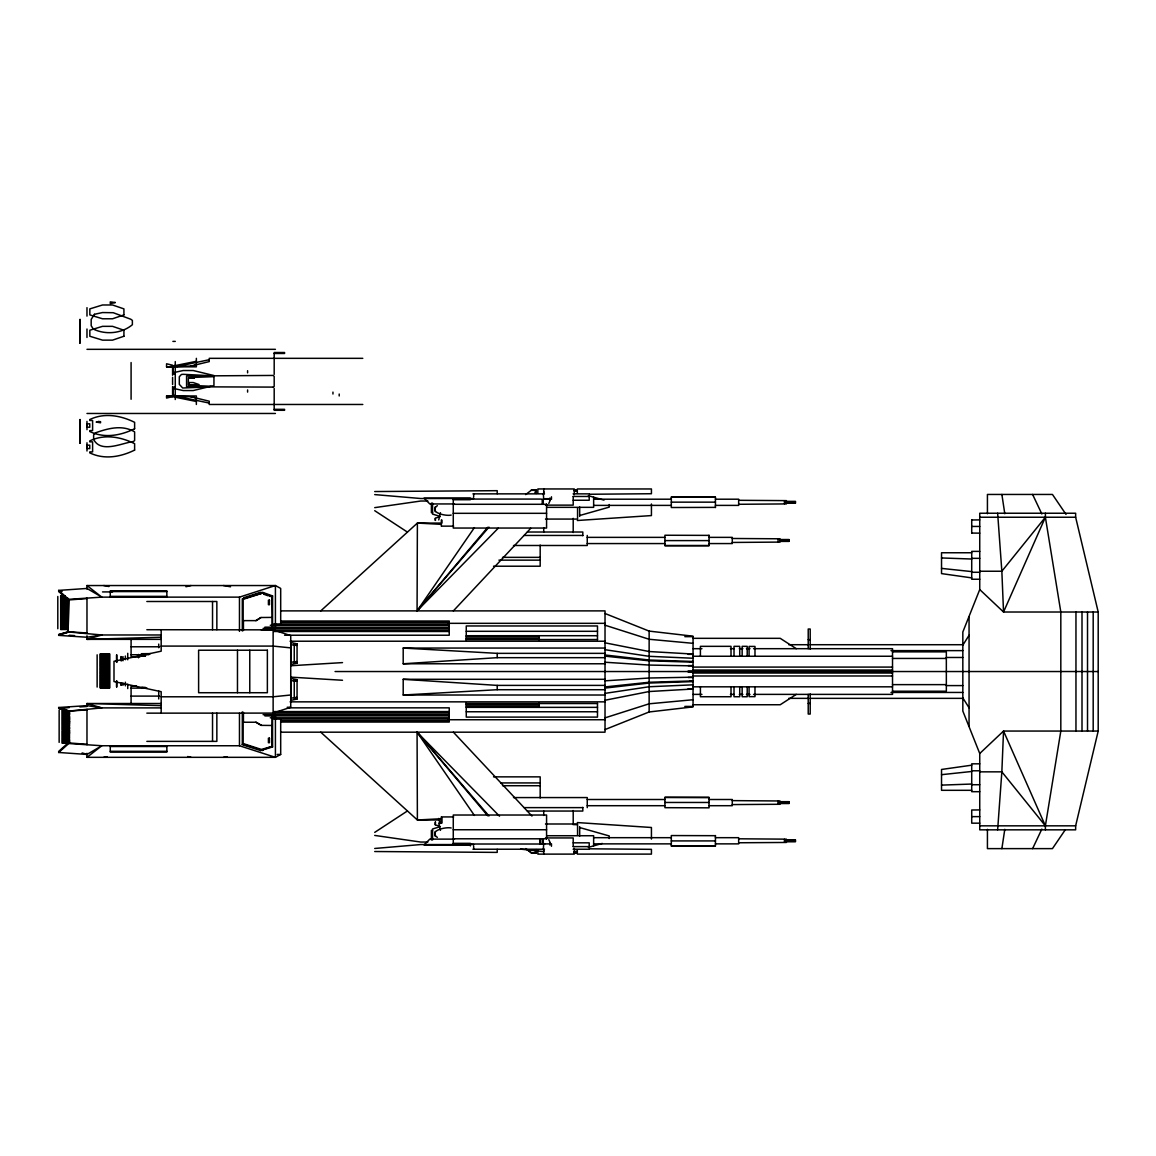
<?xml version="1.0" encoding="UTF-8"?>
<svg xmlns="http://www.w3.org/2000/svg" width="1156" height="1156" viewBox="0 0 1156 1156"><rect width="100%" height="100%" fill="white"/><g stroke="black" fill="none" stroke-linecap="round" stroke-linejoin="round"><path stroke-width="1.5" d="M498.279 528.176L417.07 610.888L417.388 523.076L440.104 523.076M451.172 515.07C445.999 516.414 427.98 512.426 437.373 505.649M435.248 511.675L435.277 506.733M435.248 520.345L435.364 518.177L440.017 516.66M440.017 826.41L435.321 824.849L435.509 822.075M437.373 837.421C427.98 830.644 445.999 826.656 451.172 827.999M435.248 836.453L435.263 831.453M1001.876 848.62L1004.795 829.329M1075.644 825.832L1098.2 731.054L1098.2 612.015L1075.644 517.238L1075.644 513.235L979.739 513.235L979.739 589.56L962.832 632L962.832 711.07L979.739 753.51L979.739 829.835L1075.644 829.835L1075.644 825.832L979.739 825.832M440.465 512.715L438.731 519.94M534.852 492.991L535.979 490.202M548.797 503.452L550.285 500.172M1032.611 848.62L1041.845 829.083M962.832 645.178L969.06 635.28M1065.052 830.095L1052.451 848.62L987.426 848.62L987.426 829.329M488.959 527.136L417.07 610.888L474.408 527.627M417.07 610.888L487.76 527.295M453.369 610.888L530.72 528.321M979.739 753.51L1003.538 731.054L1098.2 731.054M320.747 610.888L417.388 523.076L440.248 524.289M86.975 744.305L68.146 742.875L58.681 751.414L58.681 752.484L68.753 743.525L101.829 745.75L239.465 745.75L275.417 757.325L280.691 754.449L280.691 718.844M86.975 753.279L86.975 757.325L101.829 745.75L86.975 754.435L58.681 752.484M525.633 494.595L531.399 490.202M374.717 832.378L407.374 811.006M796.267 694.38L780.228 704.741L693.051 704.741M255.837 620.628L260.981 617.506L272.108 617.405L272.108 629.052M169.6 366.727L196.361 361.308M176.94 366.495L209.25 359.718M190.885 366.033L209.25 361.597L209.25 358.331L362.796 358.331M196.361 364.487L193.124 365.961L166.565 366.828L166.565 363.779L172.591 365.224L172.591 375.238M441.332 821.974L438.731 823.13L440.465 830.355M86.975 705.637L86.975 703.513L101.829 707.891L68.146 711.157L58.681 708.281L58.681 707.501L86.975 705.637L101.829 707.891L160.814 707.891M605.022 729.566L649.137 711.966L693.051 706.88L693.051 636.19L649.137 631.104L605.022 613.504M262.137 749.247L271.776 746.473L272.108 715.492M242.023 744.565L260.62 750.547L271.776 746.473M260.62 750.547L272.57 746.935L272.57 715.188M86.975 632.997L68.146 631.725L58.681 634.586L58.681 635.366L68.753 631.985L101.829 634.976L160.814 634.976M273.134 629.847L290.734 635.612L290.734 707.27L273.134 713.021L273.134 629.847L146.841 629.717M86.975 598.577L68.146 599.993L58.681 591.467L58.681 590.398L68.753 599.343L68.146 631.725L68.753 599.343L101.829 597.132L239.465 597.132L275.417 585.543L280.691 588.418L280.691 624.023M243.714 597.768L260.62 592.32L271.776 596.409L272.108 617.405M242.746 598.822L262.571 593.071L243.107 599.343L243.107 620.628L256.17 620.628L260.981 617.506M605.022 717.862L649.137 703.802L693.051 699.741M439.872 826.728L432.561 828.982L432.561 840.007M175.264 365.383L172.894 366.105L172.894 373.619L175.264 374.342M175.264 386.74L172.894 387.462L172.894 394.976L175.264 395.699M579.676 515.518L609.198 507.137L609.198 504.551M588.361 847.377L602.247 843.432M58.681 634.586L68.753 631.985M185.957 586.728L191.029 585.543M297.063 663.139L291.081 664.454L291.081 642.548L297.063 643.863L297.063 663.139L294.245 663.139M297.063 699.019L291.081 700.334L291.081 678.428L297.063 679.728L297.063 699.019L294.245 699.019M172.894 372.767L183.212 370.527L193.211 370.527L213.947 375.541L213.947 385.555L193.211 390.555L183.212 390.555L172.894 388.315M605.022 700.247L649.137 691.534L693.051 689.019M103.751 757.325L107.205 756.674M223.484 757.325L227.01 756.703M605.022 693.369L649.137 686.751L693.051 684.829M374.717 507.643L420.726 501.025L427.85 501.025M971.719 765.185L941.533 769.462L941.533 790.314L971.719 790.314M605.022 688.08L649.137 683.052L693.051 681.606M605.022 686.924L649.137 682.257L693.051 680.913M941.533 774.679L971.719 771.471M290.734 695.002L273.134 696.793L161.175 696.793M291.081 662.215L297.063 661.665L294.245 661.665L294.245 645.323L297.063 645.323L291.081 644.788M291.081 698.094L297.063 697.545L294.245 697.545L294.245 681.202L297.063 681.202L291.081 680.653M374.717 848.475L420.726 844.559L473.671 844.559M58.681 590.398L86.975 588.447L101.829 597.132L86.975 585.543L86.975 589.141M577.321 520.503L651.435 515.576L651.435 504.002M86.975 709.871L68.146 711.157L68.753 743.525L68.753 710.897L58.681 707.501M58.681 591.467L62.207 591.222M605.022 648.054L403.198 648.054L403.198 663.775L497.21 657.677L605.022 657.677M69.288 707.602L58.681 708.281L68.753 710.897M79.894 706.923L86.975 706.475M605.022 680.826L649.137 678.008L693.051 677.199M290.763 665.74L342.508 662.605M605.022 679.295L403.198 679.295L403.198 695.016L497.21 689.713L605.022 689.713M213.947 376.654L188.37 377.593L188.284 385.28L211.028 386.263M440.248 818.78L417.388 819.994L320.747 732.182M208.167 386.942L182.706 388.011L179.31 384.341L179.31 376.74L181.434 374.457L183.212 374.313L213.947 375.888M941.533 785.112L971.719 784.043M160.525 637.245L86.975 639.355L86.975 635.771M374.717 491.546L497.21 490.679L497.21 493.728M589.661 494.262L651.435 493.728L651.435 488.959L577.321 488.959M738.655 504.291L786.369 503.915L786.369 500.62L738.655 500.302M732.268 542.453L779.982 542.092L779.982 538.797L732.268 538.479M732.268 804.59L779.982 804.273L779.982 800.978L732.268 800.617M738.655 842.767L786.369 842.449L786.369 839.155L738.655 838.794M172.894 341.396L175.264 341.396M86.975 349.329L275.417 349.329M274.189 353.476L284.564 353.476L284.564 352.508L274.189 352.508L274.189 374.414M166.565 366.828L196.361 366.828L196.361 358.331M172.591 386.581L172.591 396.595L166.565 398.054L166.565 395.973L196.361 395.973L196.361 404.47M362.796 404.47L209.25 404.47L209.25 401.204L190.885 396.768M274.189 409.325L284.564 409.325L284.564 410.293L274.189 410.293L274.189 388.387M86.975 413.472L275.417 413.472M537.829 488.945L574.286 488.959L574.286 494.725M531.355 490.043L536.196 490.043M574.286 489.971L577.321 489.971L577.321 493.381M531.399 490.317L536.196 490.317M574.286 490.433L577.321 490.433M574.286 491.155L577.321 491.155M543.725 491.502L543.725 492.774M472.949 493.858L544.49 493.858M573.116 493.858L589.213 493.858L589.213 500.245L573.203 500.245M573.217 496.459L589.213 496.459M671.318 497.21L715.434 497.21M473.671 498.511L420.726 498.511L374.717 494.595M545.271 498.698L549.924 498.698M541.181 499.074L453.268 499.074L453.268 528.046L546.571 528.046L546.571 504.117M550.285 499.175L543.262 499.175L543.262 502.455L542.222 502.455L542.222 499.175M593.635 499.204L671.318 499.204M715.434 499.204L738.655 499.204L738.655 505.389L715.434 505.389M453.268 499.724L470.333 499.724L470.333 498.135L424.064 498.135L429.801 503.944L454.467 503.944M786.037 501.372L795.444 501.372L795.444 503.221L786.037 503.221M786.037 501.762L795.444 501.762M671.318 502.152L715.434 502.152M786.037 502.831L795.444 502.831M542.222 503.452L543.262 503.452M453.268 504.291L546.571 504.291M545.459 505.129L573.203 505.129L573.203 496.459M593.635 505.389L671.318 505.389M546.99 507.34L593.635 507.34L593.635 497.253M715.434 507.383L671.318 507.513L671.318 497.08L715.434 497.08L715.434 507.513M432.561 512.643L431.39 512.643L431.39 503.062M453.268 513.322L546.571 513.322M979.739 517.238L1075.644 517.238M545.502 519.073L577.567 519.073L577.567 508.048M971.719 519.983L979.739 519.897M441.332 526.139L453.672 526.139M971.719 526.442L979.739 526.442M527.367 532.02L582.812 532.02L582.812 535.734M971.719 533.06L979.739 533.147M524.145 535.445L582.812 535.445M709.047 535.387L664.931 535.242L664.931 545.69L709.047 545.69L709.047 535.242M587.248 537.367L664.931 537.367M709.047 537.367L732.268 537.367L732.268 543.566L709.047 543.566M779.65 539.534L789.057 539.534L789.057 541.398L779.65 541.398M779.65 539.924L789.057 539.924M664.931 540.603L709.047 540.603M779.65 541.008L789.057 541.008M587.248 543.566L664.931 543.566M513.495 545.488L587.248 545.502L587.248 535.43M664.931 545.545L709.047 545.545M979.739 551.383L971.719 551.383L971.719 579.243L979.739 579.243M971.719 552.756L941.533 552.756L941.533 573.607L971.719 577.884M502.499 557.351L540.184 557.351M971.719 558.348L979.739 558.348M498.915 560.14L540.184 560.14M493.525 566.209L540.184 566.209L540.184 545.097M979.739 571.237L1001.847 571.237L1045.385 517.238L1045.385 513.235M971.719 572.278L979.739 572.278M86.975 585.543L275.417 585.543L275.417 628.604M110.268 591.569L166.854 591.569M102.523 591.915L112.537 591.915M64.75 595.759L61.311 595.759L61.311 601.004L68.175 601.004M61.311 595.976L64.75 595.976M270.591 595.947L272.57 595.947L272.57 627.694M61.311 596.279L64.75 596.279M110.268 596.366L166.854 596.366M269.796 596.409L271.776 596.409M61.311 596.698L64.75 596.756M61.311 597.045L64.75 597.045M61.311 597.19L64.75 597.19M61.311 597.797L66.456 597.797M61.311 598.418L68.175 598.418M61.311 599.155L68.175 599.155M61.311 599.704L68.175 599.704M61.311 599.877L68.175 599.877M61.311 600.166L68.175 600.166M61.311 600.715L68.175 600.715M68.175 601.496L61.311 601.496L61.311 602.348L68.175 602.348M146.841 601.496L216.851 601.496L216.851 629.717M68.175 602.84L61.311 602.84L61.311 611.683L68.175 611.683M61.311 603.129L68.175 603.129M61.311 603.952L68.175 603.952M61.311 604.126L68.175 604.126M61.311 604.689L68.175 604.689M61.311 604.877L68.175 604.877M61.311 605.267L68.175 605.267M61.311 605.426L68.175 605.426M61.311 605.874L68.175 605.874M61.311 606.047L68.175 606.178M61.311 606.611L68.175 606.654L61.311 606.799M61.311 607.131L68.175 607.131M61.311 607.565L68.175 607.565M61.311 607.854L68.175 607.868M61.311 608.648L68.175 608.648M61.311 609.096L68.175 609.096M61.311 609.255L68.175 609.255M61.311 609.645L68.175 609.833M61.311 610.556L68.175 610.382M61.311 610.845L68.175 610.845M280.995 610.888L605.022 610.888L605.022 732.182L280.995 732.182M61.311 611.394L68.175 611.394M1098.2 612.015L1003.538 612.015L979.739 589.56M68.175 612.174L61.311 612.174L61.311 613.027L68.175 613.027M68.175 613.518L61.311 613.518L61.311 622.347L68.175 622.347M61.311 613.807L68.175 613.807M61.311 614.356L68.175 614.356M61.311 614.631L68.175 614.631M61.311 614.804L68.175 614.804M61.311 615.368L68.175 615.368M61.311 615.556L68.175 615.556M61.311 616.105L68.175 616.105M61.311 616.726L68.175 616.726M61.311 617.001L68.175 617.001M61.311 617.333L68.175 617.333M61.311 617.636L68.175 617.81M61.311 618.055L68.175 618.055M61.311 618.402L68.175 618.532M61.311 618.59L68.175 618.59M61.311 619.024L68.175 619.024M61.311 619.139L68.175 619.139M61.311 619.327L68.175 619.327M61.311 619.934L68.175 619.775M61.311 620.324L68.175 620.324M61.311 620.512L68.175 620.512M61.311 621.061L68.175 621.061M280.995 621.018L449.25 621.018L449.25 635.222L284.578 635.222M61.311 621.234L68.175 621.234M61.311 621.523L68.175 621.523M61.311 622.072L68.175 622.072M280.995 622.318L449.25 622.318M68.175 622.853L61.311 622.853L61.311 623.705L68.175 623.705M448.456 623.33L605.022 623.33M273.842 623.965L449.25 623.965M68.175 624.197L61.311 624.197L61.311 629.543L68.175 629.442M61.311 624.486L68.175 624.486M61.311 625.02L68.175 625.02M270.258 625.266L449.25 625.266M61.311 625.309L68.175 625.309M61.311 626.046L68.175 626.046M61.311 626.783L68.175 626.783M264.883 627.173L449.25 627.173M61.311 627.405L68.175 627.405M61.311 628.011L68.175 628.011M68.175 628.373L61.311 628.373L68.175 628.488M263.091 628.387L449.25 628.387M61.311 628.922L68.175 628.922M61.311 629.225L68.175 629.225M261.299 630.049L449.25 630.049M466.258 631.306L597.493 631.306M273.842 631.494L449.25 631.494M466.258 635.713L597.493 635.713M466.258 636.335L539.26 636.335L539.26 640.395M684.814 636.653L693.051 636.653M466.258 637.982L539.26 637.982M693.051 638.329L780.228 638.329L796.267 648.689M466.258 638.748L539.26 638.748M161.074 639.355L86.975 639.355L101.829 634.976L86.975 637.245L58.681 635.366M466.258 639.543L597.493 639.543M808.217 639.673L810.197 639.673M290.098 641.219L605.022 641.219M294.245 643.863L297.063 643.863M788.739 644.716L808.42 644.716M810.197 644.716L962.832 644.716M161.175 646.088L273.134 646.088L290.734 647.88M131.09 646.782L159.47 646.782M693.051 648.689L701.938 648.689M730.419 648.689L733.973 648.689M739.32 648.689L742.875 648.689M746.429 648.689L749.998 648.689M753.553 648.689L892.519 648.689L892.519 694.38L753.553 694.38M891.001 650.626L962.832 650.626M892.519 651.854L946.345 651.854L946.345 691.216L892.519 691.216M403.198 648.054L497.21 653.357L605.022 653.357M145.439 655.943L142 655.943L142 653.732L150.569 653.631M142 653.732L148.864 653.732M142 653.964L148.864 653.964M100.644 654.325L109.213 654.325M142 654.253L148.864 654.253M688.109 654.339L693.051 654.339M100.644 654.628L109.213 654.628M131.09 654.744L141.726 654.744M142 654.686L148.864 654.686M100.644 655.062L109.213 655.062M142 655.163L145.439 655.163M100.644 655.539L109.213 655.582M142 655.77L145.439 655.77M100.644 656.016L109.213 656.016M100.644 656.146L109.213 656.319M693.051 656.247L892.519 656.247M100.644 656.767L109.213 656.767M100.644 656.926L109.213 656.926M139.948 656.868L131.09 656.868L131.09 639.355M100.644 657.316L109.213 657.316M100.644 657.504L109.213 657.504M946.345 657.475L962.832 657.475M100.644 658.067L109.213 658.241M100.644 658.515L109.213 658.515M892.519 658.443L946.345 658.443M100.644 659.065L109.213 659.065M100.644 661.478L109.213 661.478M689.756 661.882L693.051 661.752M100.644 662.027L109.213 662.027M100.644 662.316L109.213 662.316M100.644 662.489L109.213 662.489M100.644 663.038L109.213 663.038M100.644 663.775L109.213 663.775L109.213 661.189L100.644 661.189L100.644 666.824L109.213 666.824L109.213 664.397L100.644 664.397M403.198 663.775L605.022 663.775M100.644 665.003L109.213 665.003M100.644 665.495L109.213 665.365M688.109 665.596L693.051 665.596M100.644 665.914L109.213 665.914M100.644 666.217L109.213 666.217M693.051 667.084L892.519 667.084M100.644 667.995L109.213 667.995M100.644 668.182L109.213 668.182M100.644 668.746L109.213 668.746M100.644 668.905L109.213 668.905M100.644 669.743L109.213 669.743M693.051 670.047L892.519 670.047M688.109 671.072L693.051 671.072M335.081 671.535L1098.2 671.535M688.109 671.997L693.051 671.997M100.644 672.156L109.213 672.156M100.644 672.705L109.213 672.705M100.644 673.153L109.213 672.98M693.051 673.023L892.519 673.023M100.644 673.717L109.213 673.717M100.644 675.35L109.213 675.35M100.644 675.465L109.213 675.465M100.644 675.682L109.213 675.682M100.644 675.985L109.213 675.985M693.051 675.985L892.519 675.985M100.644 676.405L109.213 676.405M100.644 677.503L109.213 677.503M688.109 677.474L693.051 677.474M100.644 678.124L109.213 678.124M100.644 678.861L109.213 678.861M100.644 679.41L109.213 679.41M100.644 679.584L109.213 679.584M100.644 679.873L109.213 679.873M294.245 679.728L297.063 679.728M100.644 680.422L109.213 680.422M689.756 681.187L693.051 681.317M100.644 682.835L109.213 682.835M100.644 683.658L109.213 683.658M100.644 683.832L109.213 683.832M100.644 684.395L109.213 684.395M100.644 684.583L109.213 684.583M892.519 684.627L946.345 684.627M100.644 684.973L109.213 684.973M100.644 685.132L109.213 685.132M403.198 679.295L497.21 685.392L605.022 685.392M100.644 685.58L109.213 685.58M946.345 685.595L962.832 685.595M100.644 685.754L109.213 685.884M136.408 685.999L131.09 685.999L131.09 703.513M100.644 686.317L109.213 686.361M100.644 686.505L109.213 686.505M100.644 686.837L109.213 686.837M693.051 686.823L892.519 686.823M100.644 687.271L109.213 687.271M100.644 687.574L109.213 687.574M145.439 687.43L142 687.199M131.09 688.123L147.058 688.123M688.109 688.73L693.051 688.73M891.001 692.444L962.832 692.444M693.051 694.38L701.938 694.38M730.419 694.38L733.973 694.38M739.32 694.38L742.875 694.38M746.429 694.38L749.998 694.38M403.198 695.016L605.022 695.016M131.09 696.1L159.47 696.1M788.739 698.354L808.42 698.354M810.197 698.354L962.832 698.354M290.098 701.851L605.022 701.851M161.074 703.513L86.975 703.513L160.525 705.622M466.258 703.527L597.493 703.527M808.217 703.397L810.197 703.397M466.258 704.322L539.26 704.322M466.258 705.088L539.26 705.088M684.814 706.417L693.051 706.417M466.258 706.735L539.26 706.735L539.26 702.675M287.208 707.27L290.734 707.27M466.258 707.356L597.493 707.356M288.147 707.848L449.25 707.848L449.25 722.052L280.995 722.052M62.67 709.625L66.094 709.625M66.094 709.929L62.67 709.929L62.67 714.639L69.519 714.639M62.67 710.348L66.094 710.348M62.67 710.824L69.519 710.824M62.67 711.431L69.519 711.431M62.67 711.619L69.519 711.619M273.842 711.576L449.25 711.576M466.258 711.764L597.493 711.764M62.67 712.226L69.519 712.067M62.67 712.616L69.519 712.616M62.67 712.804L69.519 712.804M146.841 713.151L449.25 713.021M62.67 713.353L69.519 713.353M62.67 713.527L69.519 713.527M62.67 713.816L69.519 713.816M62.67 714.365L69.519 714.365M263.091 714.683L449.25 714.683M69.519 715.145L62.67 715.145L62.67 715.998L69.519 715.998M264.883 715.911L449.25 715.911M69.519 716.489L62.67 716.489L62.67 725.318L69.519 725.318M62.67 716.778L69.519 716.778M62.67 717.312L69.519 717.312M62.67 717.601L69.519 717.601M62.67 717.775L69.519 717.775M270.258 717.804L449.25 717.804M62.67 718.338L69.519 718.338M62.67 718.526L69.519 718.526M62.67 718.916L69.519 718.916M62.67 719.075L69.519 719.075M273.842 719.104L449.25 719.104M448.456 719.74L605.022 719.74M62.67 720.304L69.519 720.304M62.67 720.78L69.519 720.78M280.995 720.752L449.25 720.752M62.67 721.026L69.519 721.026M62.67 721.214L69.519 721.214M62.67 721.517L69.519 721.517M62.67 721.734L69.519 721.734M62.67 721.994L69.519 721.994M62.67 722.11L69.519 722.283M62.67 722.731L69.519 722.731M62.67 722.89L69.519 722.89M62.67 723.295L69.519 723.295M62.67 723.483L69.519 723.483M62.67 724.205L69.519 724.032M62.67 724.494L69.519 724.494M62.67 725.043L69.519 725.043M255.837 722.24L261.314 725.361L256.17 722.24L243.107 722.24L243.107 743.539L262.571 749.811L260.606 749.811M69.519 725.809L62.67 725.809L62.67 726.676L69.519 726.676M69.519 727.167L62.67 727.167L62.67 729.754L69.519 729.754M62.67 727.456L69.519 727.456M62.67 727.991L69.519 727.991M62.67 728.28L69.519 728.28M62.67 728.453L69.519 728.453M62.67 729.003L69.519 729.003M69.519 730.375L62.67 730.982L69.519 730.982M62.67 730.65L69.519 730.751M69.519 731.271L62.67 731.271L62.67 735.996L69.519 735.996M62.67 731.705L69.519 731.705M62.67 732.182L69.519 732.182M62.67 732.658L69.519 732.658M62.67 732.788L69.519 732.788M62.67 732.962L69.519 732.962M62.67 733.41L69.519 733.41M62.67 733.973L69.519 733.973M62.67 734.161L69.519 734.161M62.67 734.884L69.519 734.884M62.67 735.707L69.519 735.707M69.519 736.488L62.67 736.488L62.67 737.355L69.519 737.355M69.519 737.846L62.67 737.846L62.67 743.091L67.814 743.091M62.67 738.135L69.519 738.135M62.67 738.959L69.519 738.959M62.67 739.681L69.519 739.681M62.67 739.869L69.519 739.869M62.67 740.432L69.519 740.432M62.67 740.88L69.519 740.88M146.841 741.372L216.851 741.372L216.851 713.151M62.67 741.661L69.519 741.661M62.67 742.138L69.519 742.138M62.67 742.571L69.519 742.571M62.67 742.875L69.519 742.875M110.268 746.501L166.854 746.501M270.591 746.935L272.57 746.935M110.268 751.299L166.854 751.299M277.18 754.449L280.691 754.449M86.975 757.325L275.417 757.325L275.417 714.278M979.739 763.827L971.719 763.827L971.719 791.687L979.739 791.687M971.719 770.792L979.739 770.792M979.739 771.847L1001.847 771.847L1045.385 825.832L1045.385 829.835M493.525 776.861L540.184 776.861L540.184 797.972M500.707 782.93L540.184 782.93M971.719 784.722L979.739 784.722M502.499 785.719L540.184 785.719M664.931 797.38L709.047 797.38L709.047 807.827L664.931 807.683L664.931 797.38L709.047 797.524M513.495 797.582L587.248 797.568L587.248 807.639M587.248 799.504L664.931 799.504M709.047 799.504L732.268 799.504L732.268 805.703L709.047 805.703M778.075 801.672L789.057 801.672L789.057 803.536L779.65 803.536M779.65 802.062L789.057 802.062M664.931 802.466L709.047 802.466M779.65 803.145L789.057 803.145M587.248 805.703L664.931 805.703M524.145 807.625L582.812 807.625M979.739 809.923L971.719 810.009L971.719 823.173L979.739 823.173M527.367 811.05L582.812 811.05L582.812 807.336M971.719 816.627L979.739 816.627M441.332 816.931L453.672 816.931M440.104 819.994L417.388 819.994L417.07 732.182L499.522 816.179M545.502 823.997L577.567 823.997L577.567 835.022M574.286 824.633L577.321 824.633M453.268 829.748L546.571 829.748M432.561 830.427L431.39 830.427L431.39 840.007M546.99 835.73L593.635 835.73L593.635 845.816M715.434 835.687L671.318 835.557L671.318 846.004L715.434 846.004L715.434 835.557M593.635 837.681L671.318 837.681M715.434 837.681L738.655 837.681L738.655 843.866L715.434 843.866M545.459 837.941L573.203 837.941L573.203 846.611M453.268 838.794L546.571 838.794M454.467 839.126L429.801 839.126L424.064 844.935L470.333 844.935M542.222 839.617L543.262 839.617M786.037 839.848L795.444 839.848L795.444 841.713L786.037 841.713M786.037 840.239L795.444 840.239M671.318 840.918L715.434 840.918M786.037 841.322L795.444 841.322M427.85 842.045L420.726 842.045L374.717 835.427M573.203 842.825L589.213 842.825L589.213 849.227L573.116 849.227M453.268 843.345L470.333 843.345L470.333 845.932M550.285 843.894L543.262 843.894L543.262 840.614L542.222 840.614L542.222 843.894M593.635 843.866L671.318 843.866M544.779 844.01L453.268 844.01L453.268 815.023L546.571 815.023L546.571 838.953M671.318 845.86L715.434 845.86M573.217 846.611L589.213 846.611M472.949 849.227L544.49 849.227M543.725 850.296L543.725 851.567M574.286 851.437L577.321 851.437M574.286 851.914L577.321 851.914M536.196 852.752L531.399 852.752L527.078 849.544M574.286 852.637L577.321 852.637M531.355 853.027L536.196 853.027M574.286 853.114L577.321 853.114L577.321 849.689M537.829 854.125L574.286 854.111L574.286 848.36M577.321 854.111L651.435 854.111L651.435 849.342L589.661 848.807M260.981 725.361L272.108 725.477M693.051 665.87L649.137 665.061L605.022 662.244M374.717 851.524L497.21 852.391L497.21 849.342M693.051 662.157L649.137 660.813L605.022 656.146M166.565 395.973L193.124 396.84L196.361 398.314M693.051 661.463L649.137 660.018L605.022 654.99M941.533 557.958L971.719 559.027M693.051 658.241L649.137 656.319L605.022 649.701M693.051 654.05L649.137 651.536L605.022 642.823M290.763 677.141L342.508 680.263M69.288 635.265L74.591 635.612M577.321 822.566L651.435 827.494L651.435 839.068M693.051 643.328L649.137 639.268L605.022 625.208M941.533 568.391L971.719 571.599M520.634 849.14L543.334 851.567M223.484 585.543L230.535 586.786M103.751 585.543L108.939 586.525M209.25 403.083L176.94 396.306M196.361 401.493L169.6 396.075M187.648 756.53L191.029 757.325M82.105 752.946L85.298 753.842M588.361 495.693L603.996 500.129M579.676 827.552L609.198 835.933L609.198 838.519M439.872 516.342L432.561 514.088L432.561 503.062M262.6 750.547L242.312 744.016L242.312 711.85M272.57 595.947L262.6 592.32L242.312 598.851L242.312 631.032M263.669 594.184L268.264 595.846M374.717 510.692L407.374 532.063M525.633 848.591L531.399 852.868M453.369 732.182L531.948 816.064M474.408 815.442L417.07 732.182L488.959 815.934M417.07 732.182L487.76 815.775M1066.02 514.391L1052.451 494.45L987.426 494.45L987.426 513.741M962.832 697.906L969.06 707.79M1032.611 494.45L1041.845 513.986M548.797 839.617L550.285 842.897M534.852 850.079L535.979 852.868M435.263 518.466L435.509 520.417M438.731 818.448L440.031 823.607M539.664 839.314L540.329 842.897M539.664 840.398L540.387 844.299M1001.876 494.45L1004.795 513.741M1093.186 612.015L1093.186 731.054M1087.521 612.015L1087.521 731.054M1082.002 612.015L1082.002 731.054M1075.961 612.015L1075.961 731.054M997.642 513.235L1001.847 571.237L1003.538 612.015L1045.385 517.238L1060.818 612.015L1060.818 731.054L1045.385 825.832L1003.538 731.054L1001.847 771.847L997.642 829.835M971.719 519.897L971.719 533.147M969.06 617.174L969.06 725.896M810.197 649.152L810.197 629.023L808.217 629.023L808.217 648.689M810.197 693.918L810.197 714.047L808.217 714.047L808.217 694.38M784.462 500.866L784.462 503.727M784.462 839.343L784.462 842.204M778.075 539.028L778.075 541.889M778.075 801.18L778.075 804.027M754.984 656.247L754.984 646.435L749.074 646.435L749.074 656.247M754.984 686.823L754.984 696.635L749.074 696.635L749.074 686.823M747.21 656.247L747.21 646.334L742.152 646.334L742.152 656.247M747.21 686.823L747.21 696.736L742.152 696.736L742.152 686.823M739.724 656.247L739.724 646.334L734.017 646.334L734.017 656.247M739.724 686.823L739.724 696.736L734.017 696.736L734.017 686.823M731.011 656.247L731.011 646.334L700.406 646.334L700.406 656.247M731.011 686.823L731.011 696.736L700.406 696.736L700.406 686.823M649.137 631.104L649.137 711.966M597.493 639.875L597.493 625.96L466.258 625.96L466.258 640.395M597.493 703.195L597.493 717.11L466.258 717.11L466.258 702.675M579.676 506.949L579.676 516.414M579.676 826.656L579.676 836.12M573.203 518.322L573.203 532.526M573.203 810.544L573.203 824.748M551.47 496.791L551.47 499.334M551.47 843.736L551.47 846.279M549.924 497.99L549.924 500.028M549.924 843.042L549.924 845.079M543.725 488.959L543.725 493.858M543.725 499.334L543.334 493.858M543.725 527.627L543.725 532.02M543.725 811.05L543.725 815.442M543.725 843.418L543.334 849.227M543.725 849.227L543.725 854.111M537.829 490.043L537.829 492.89M537.829 850.18L537.829 853.027M536.196 490.144L536.196 493.496M536.196 849.573L536.196 852.926M497.21 653.357L497.21 657.677M497.21 685.392L497.21 689.713M473.671 493.858L473.671 497.138M473.671 845.932L473.671 849.227M441.924 520.055L441.924 523.076M441.924 817.61L441.924 823.086M441.332 520.055L441.332 525.778M441.332 817.292L441.332 823.086M435.248 822.061L435.248 824.676M339.199 394.037L339.199 395.973M332.957 392.101L332.957 394.037M249.768 650.221L249.768 692.719M247.601 370.7L247.601 372.853M247.601 389.948L247.601 392.101M243.439 620.628L243.439 630.555M243.439 712.313L243.439 722.24M239.465 597.132L239.465 631.378M239.465 713.31L239.465 745.75M237.471 650.221L237.471 692.719M212.531 601.496L212.531 629.717M212.531 713.151L212.531 741.372M175.264 361.582L175.264 399.514M172.591 377.333L172.591 384.486M166.854 597.175L166.854 590.774L110.268 590.774L110.268 597.175M166.854 745.707L166.854 752.108L110.268 752.108L110.268 745.707M161.175 629.847L161.175 651.189L113.996 661.304L113.996 681.563L161.175 691.693L161.175 713.021M158.719 644.109L158.719 647.721M158.719 690.97L158.719 698.961M141.379 653.631L141.379 656.059M138.489 654.455L138.489 657.793M131.09 362.55L131.09 399.268M127.738 653.313L127.738 659.787M127.738 684.222L127.738 688.586M125.354 656.044L125.354 659.715M125.354 682.185L125.354 685.855M123.013 656.637L123.013 660.755M123.013 683.023L123.013 685.262M121.539 656.637L121.539 660.755M121.539 683.023L121.539 685.262M120.889 656.579L120.889 660.755M120.889 683.052L120.889 685.32M116.814 654.816L116.814 662.374M116.814 680.913L116.814 687.083M116.525 655.105L116.525 662.272M116.525 680.942L116.525 686.794M109.834 654.007L109.834 687.892M100.023 654.007L100.023 687.892M97.133 654.816L97.133 687.083M86.975 307.655L86.975 316.108M86.975 329.012L86.975 337.465M86.975 421.405L86.975 429.656M86.975 442.762L86.975 450.999M86.975 598.158L86.975 633.56M86.975 709.307L86.975 744.71M62.048 709.293L62.048 743.192M60.69 595.643L60.69 629.543M59.144 710.116L59.144 742.383M57.8 596.467L57.8 628.734M189.107 382.549L188.746 384.876L199.107 384.558L193.211 382.549L189.107 382.549M273.264 387.101L186.578 386.783L186.578 376.003L273.134 375.44L274.189 376.379L274.189 386.422L273.264 387.101M94.387 314.316L91.18 319.432L91.18 325.689L93.289 329.055C105.658 335.096 121.857 333.549 132.376 324.72L132.376 320.4L130.816 319.244L113.23 312.712L102.523 312.554L94.387 314.316M95.543 432.806L93.636 434.858L93.636 439.439C100.991 453.658 122.001 442.979 133.33 441.52L134.616 440.58L134.616 431.838C122.117 424.527 108.144 428.356 95.543 432.806M87.047 423.934L86.975 424.006A2.702 1.662 -90 0 1 86.975 427.055L89.763 427.301L89.763 423.761L87.047 423.934M87.047 445.291L86.975 445.363A2.702 1.662 -90 0 1 86.975 448.412L89.763 448.658L89.763 445.118L87.047 445.291M115.253 302.525L110.268 303.609L110.268 301.875L115.253 302.525M123.923 314.894L112.537 318.781L102.523 318.781L89.836 314.894L89.836 308.883L102.523 304.982L112.537 304.982L123.923 308.883L123.923 314.894M123.923 336.252L112.537 340.139L102.523 340.139L89.836 336.252L89.836 330.226L102.523 326.339L112.537 326.339L123.923 330.226L123.923 336.252M194.092 378.243L189.049 378.2L194.092 378.243M134.616 428.746C120.614 435.624 104.3 438.558 89.763 431.506L89.763 430.567L92.61 430.567L92.61 420.495L89.763 420.495L89.763 419.556C104.3 412.504 120.614 415.438 134.616 422.316L134.616 428.746M134.616 450.103C120.614 456.981 104.3 459.915 89.763 452.863L89.763 451.909L92.61 451.909L92.61 441.852L89.763 441.852L89.763 440.913C104.3 433.847 120.614 436.78 134.616 443.658L134.616 450.103M98.679 421.507L96.179 422.07L100.543 422.793L100.543 421.68L98.679 421.507M80.039 319.446L79.851 343.245L80.039 319.446M80.039 419.556L80.039 443.355L80.039 419.556M269.464 600.166L268.423 600.166L268.423 604.718L269.464 604.718L269.464 600.166M68.175 608.085L61.311 608.085L68.175 608.186M267.368 650.221L198.615 650.221L198.615 692.719L267.368 692.719L267.368 650.221M109.213 654.007L100.644 654.108L100.644 659.354L109.213 659.354L109.213 654.007M109.213 659.845L100.644 659.845L100.644 660.697L109.213 660.697L109.213 659.845M109.213 666.434L100.644 666.434L109.213 666.55M109.213 667.446L100.644 667.446L100.644 670.032L109.213 670.032L109.213 667.446M109.213 670.523L100.644 670.523L100.644 671.376L109.213 671.376L109.213 670.523M109.213 671.867L100.644 671.867L100.644 674.454L109.213 674.454L109.213 671.867M109.213 675.075L100.644 675.075L100.644 680.711L109.213 680.711L109.213 675.075M109.213 676.751L100.644 676.751L109.213 676.896M109.213 681.202L100.644 681.202L100.644 682.054L109.213 682.054L109.213 681.202M109.213 682.546L100.644 682.546L100.644 687.892L109.213 687.892L109.213 682.546M69.519 719.523L62.67 719.523L69.519 719.697M269.464 738.164L268.423 738.164L268.423 742.716L269.464 742.716L269.464 738.164M69.519 741.054L62.67 741.054L69.519 741.184"/></g></svg>
